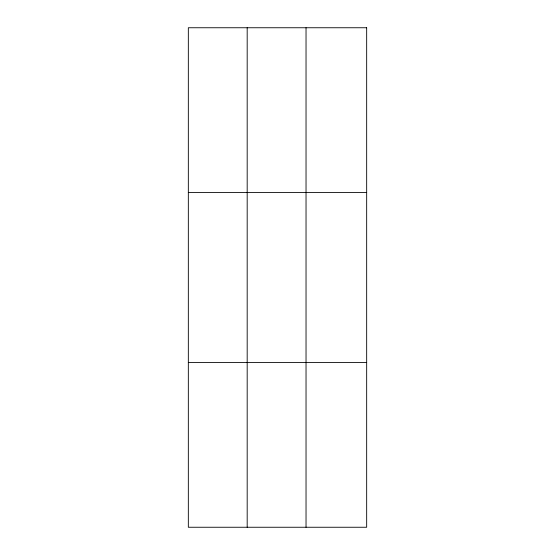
<?xml version="1.0" encoding="UTF-8"?>
<svg xmlns="http://www.w3.org/2000/svg" width="555" height="555" viewBox="0 0 555 555"><rect width="100%" height="100%" fill="white"/><g stroke="black" fill="none" stroke-linecap="round" stroke-linejoin="round"><path stroke-width="0.83" d="M247.183 527.25L247.183 27.75M306.034 527.25L306.034 27.75M188.332 192.585L366.668 192.585M188.332 362.415L366.668 362.415M366.668 27.75L366.668 527.25L188.332 527.25L188.332 27.75L366.668 27.75"/></g></svg>
